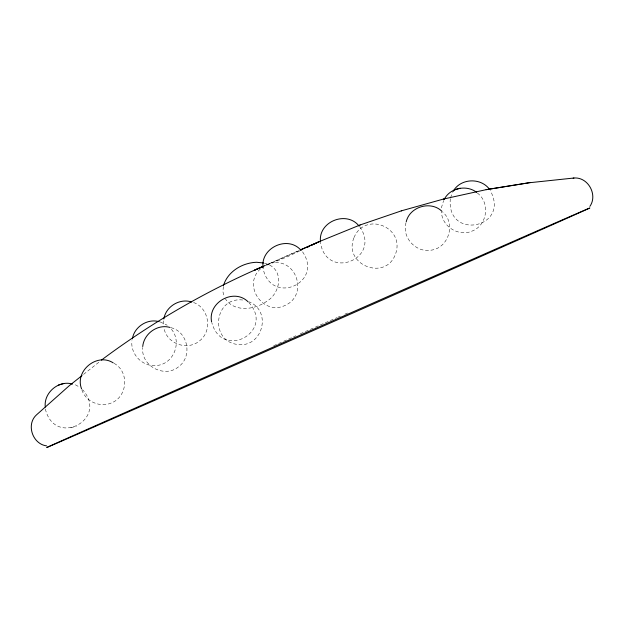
<?xml version="1.0" encoding="UTF-8"?>
<svg xmlns="http://www.w3.org/2000/svg" width="624" height="624" viewBox="0 0 624 624"><rect width="100%" height="100%" fill="white"/><g stroke="black" fill="none" stroke-linecap="round" stroke-linejoin="round"><path stroke-width="0.47" stroke-dasharray="3.12 2.34" d="M223.369 286.478L222.893 291.603L224.258 297.157M406.006 222.737C401.645 237.416 415.99 252.899 430.973 250.193C448.586 248.18 456.245 223.517 442.712 212.051M441.355 207.886L443.648 200.499M450.317 198.697C446.238 241.082 510.822 227.9 490.23 190.515M450.551 197.746L452.618 192.348M260.403 268.944C242.182 285.176 263.024 315.783 284.801 305.549C308.233 295.729 297.242 258.562 272.267 262.899M83.538 374.392L100.012 361.319M262.564 267.041L266.705 264.521L272.282 262.891M45.334 409.009C54.842 448.032 109.122 419.281 82.579 389.641M299.715 250.926L287.602 256.682L264.599 266.066M273.671 345.743L295.877 335.767M300.331 333.77L336.827 317.678M264.475 265.738L299.356 250.333M299.208 250.528L264.124 265.988M337.724 317.296L340.439 316.118M344.861 314.2L347.537 313.037M70.816 427.791L76.401 426.161M242.674 299.996C213.806 296.556 209.266 341.632 237.978 344.51C262.501 347.786 272.306 311.189 249.187 301.868M160.212 321.937L167.209 325.229M171.015 327.694C187.879 331.656 192.722 356.14 178.909 366.506C164.837 378.768 140.634 366.007 142.756 347.506M264.498 263.312C284.575 267.579 281.447 293.038 266.347 301.564C254.561 309.886 234.109 312.46 225.319 298.74M193.573 302.507C209.102 308.077 212.737 330.821 199.586 340.852C187.59 351.101 166.826 343.879 164.026 328.325M114.059 363.332C129.324 371.491 127.764 396.404 111.696 402.823C100.355 407.987 85.504 401.653 81.806 389.68M75.356 384.79L79.615 387.145M477.344 193.011C490.3 202.55 487.469 224.812 472.571 230.888C459.131 237.19 441.73 226.668 441.457 211.786M248.859 302.539C275.278 331.508 222.128 360.656 211.856 322.717M359.861 226.84C381.904 259.249 325.806 280.933 320.463 242.237M302.562 251.831C323.926 282.781 271.658 305.815 263.211 269.178M171.428 329.285C182.13 341.804 174.01 363.363 157.576 365.399C143.59 367.786 130.19 354.822 131.929 340.782M163.402 320.876L163.527 325.751M353.847 237.947C343.114 264.74 385.367 281.619 395.452 254.264C405.608 227.042 364.744 210.74 353.847 237.947"/><path stroke-width="0.94" d="M132.382 338.887C134.183 326.851 147.584 318.217 159.268 321.711M142.724 346.531C143.871 333.7 157.583 323.708 170.071 327.46M163.862 318.989C165.703 306.563 179.806 297.952 191.693 302.039M406.232 221.793C409.664 206.56 430.934 200.398 442.01 211.372M223.447 285.628C227.674 271.487 242.408 262.712 256.667 262.275L263.632 262.993M589.883 206.372C597.995 194.906 588.104 176.787 573.94 178.019L529.417 182.738L486.119 189.696M444.109 199.649C449.771 187.879 466.393 184.447 476.642 192.332M453.086 191.498C460.122 178.324 480.457 177.286 489.364 189.088M82.04 375.578L69.303 385.679L36.387 414.968C25.919 424.601 32.635 444.124 46.574 445.864M101.509 360.126L103.756 358.348C150.704 323.528 201.388 293.873 254.771 270.052L263.617 266.113M72.524 384.088C58.75 379.821 43.508 392.777 45.287 407.059M307.507 247.229L309.239 246.402M310.963 245.583L319.621 241.472L300.175 249.974M319.621 241.472L300.846 249.803M263.258 266.37L254.771 270.052M319.527 241.496L360.157 224.96M254.865 270.028L263.648 266.44M359.947 225.014L401.599 210.779M359.159 226.161C346.952 210.319 318.544 221.309 320.432 241.262M454.475 189.852L460.052 188.23M58.305 385.133L63.882 383.503M401.263 210.865L443.812 198.962M573.144 178.222L573.94 178.019M443.36 199.079L486.681 189.548L530.104 182.559M113.209 362.864C97.009 352.381 74.521 370.984 81.572 388.877M301.158 250.481C288.015 234.71 259.639 248.009 263.188 268.203M248.157 301.868C233.977 287.664 207.542 302.344 211.614 321.914M156.468 399.571A295.877 0.515 -23.8 0 0 587.613 209.032A295.877 0.515 -23.8 0 0 212.433 373.916A295.877 0.515 -23.8 0 0 156.468 399.571"/></g></svg>
